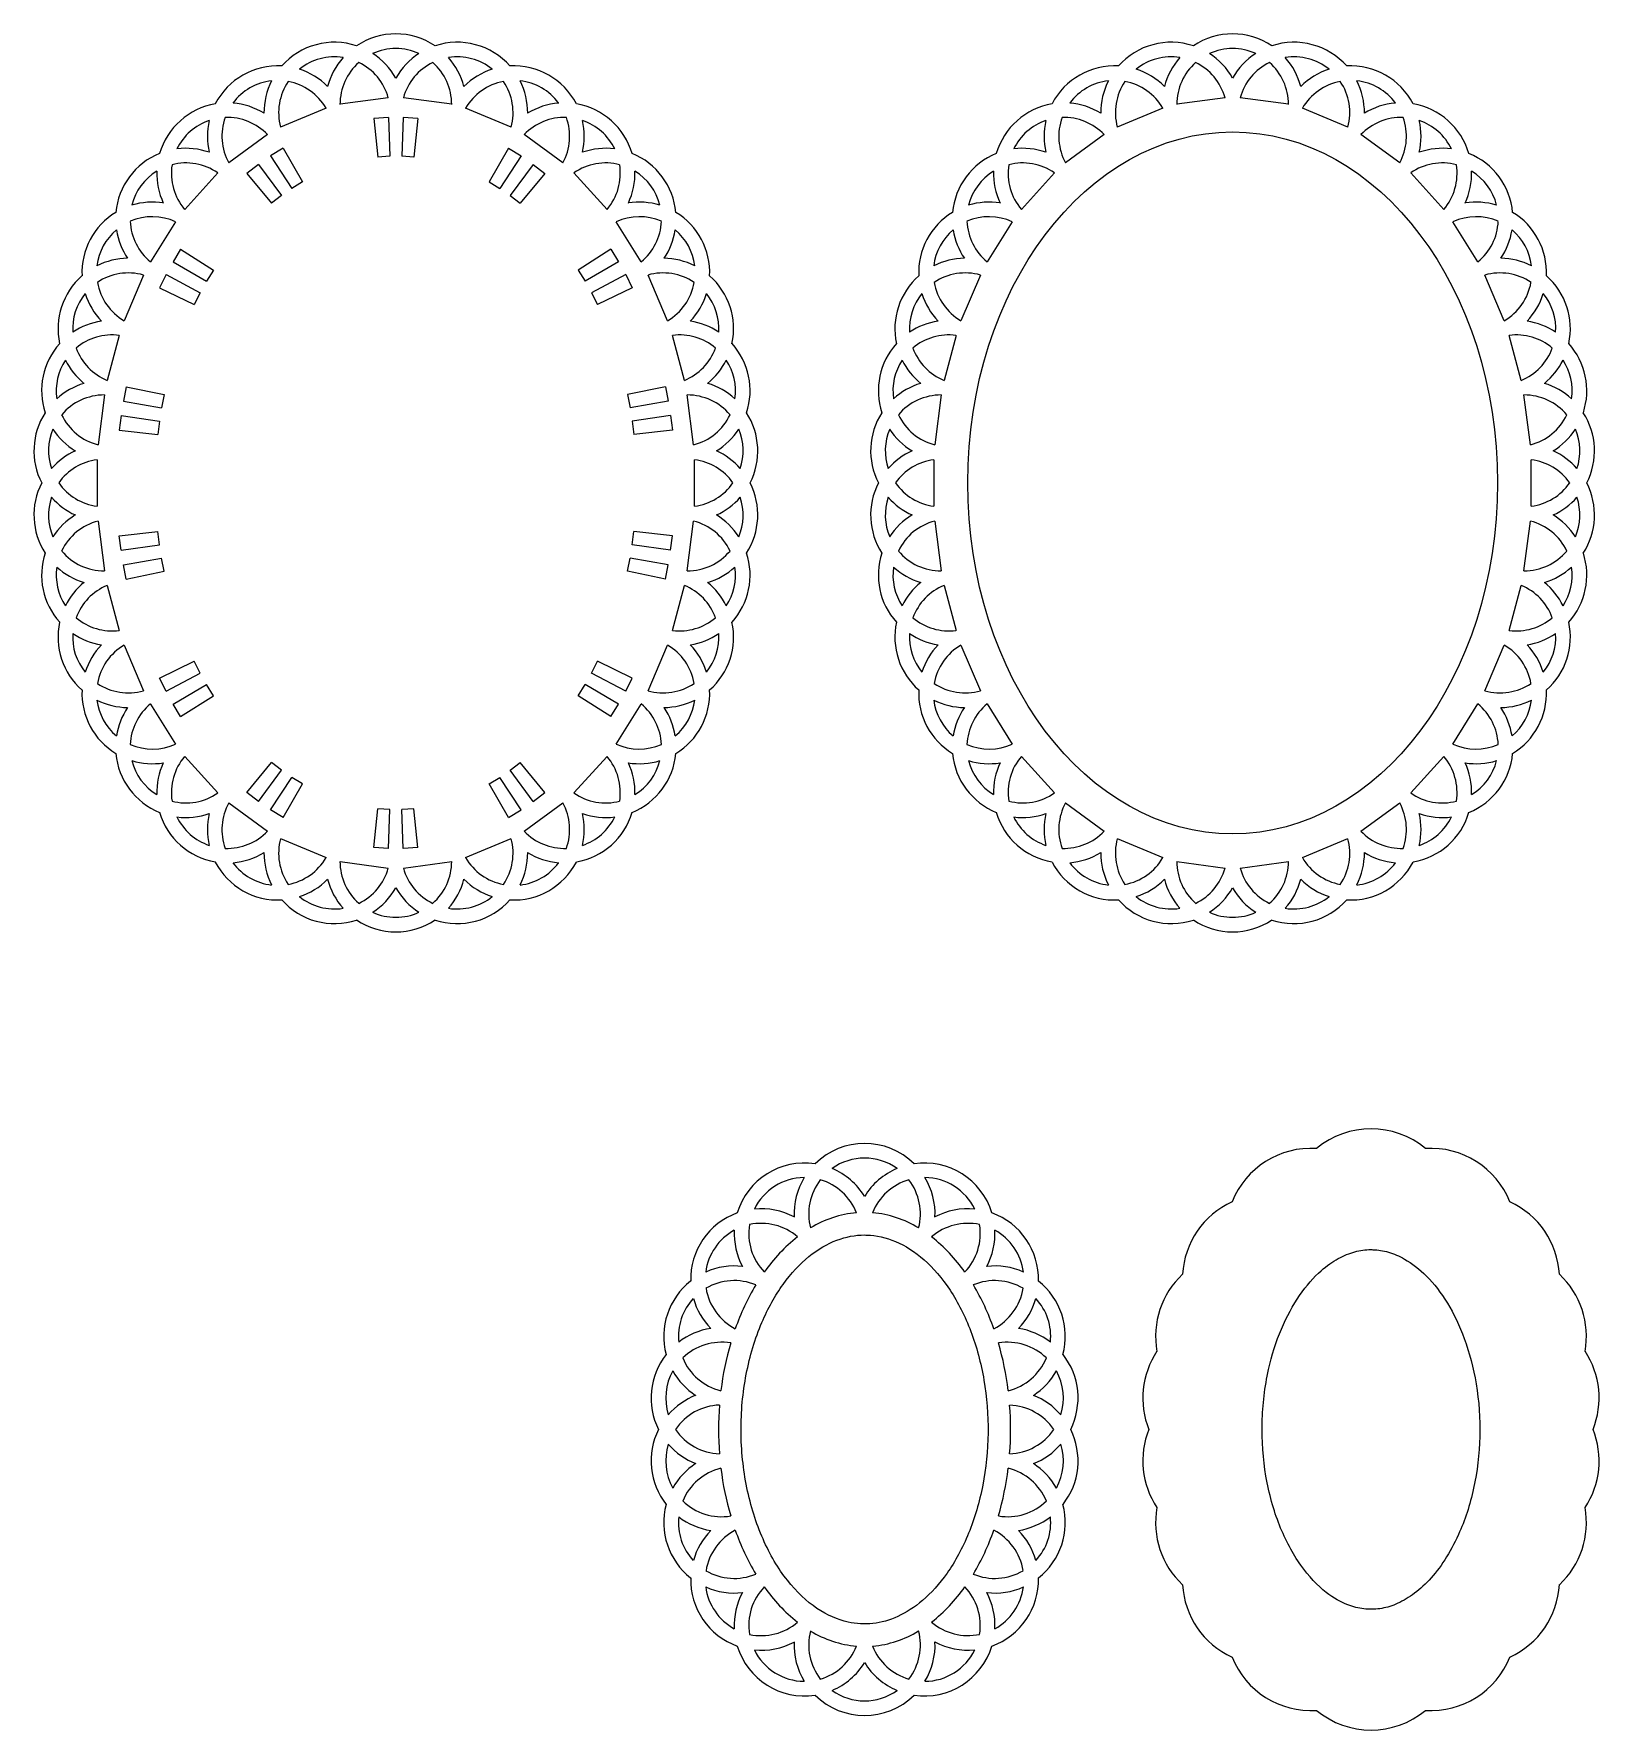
# Model space of a CAD drawing. Extents: x -346 to 91, y -177 to 57.
# Drawn here: x -345.5 to -131.4, y -176.8 to 55.3 of the extents above; entities that cross this region are included whole.
import ezdxf

# ---------------------------------------------------------------- set-up
doc = ezdxf.new("R2010")
doc.units = 0
doc.layers.get('0').update_dxf_attribs({"linetype": 'CONTINUOUS'})

msp = doc.modelspace()

# ---------------------------------------------------------------- linework, layer by layer
for p, q in [((-297.05, 46.54), (-303.64, 45.64)), ((-288.37, 45.64), (-294.97, 46.54)), ((-182.59, 46.54), (-189.19, 45.64)), ((-173.92, 45.64), (-180.51, 46.54)), ((-305.55, 45.1), (-311.78, 42.51)), ((-280.23, 42.51), (-286.46, 45.1)), ((-191.1, 45.1), (-197.33, 42.51)), ((-165.78, 42.51), (-172.01, 45.1)), ((-297.01, 43.84), (-299.01, 43.7)), ((-299.01, 43.7), (-298.47, 38.43)), ((-297.01, 43.84), (-296.83, 38.54)), ((-295.01, 43.84), (-295.19, 38.54)), ((-293.01, 43.7), (-295.01, 43.84)), ((-293.01, 43.7), (-293.55, 38.43)), ((-313.56, 41.49), (-318.86, 37.62)), ((-311.43, 39.62), (-313.14, 38.57)), ((-311.43, 39.62), (-308.79, 35.02)), ((-280.58, 39.62), (-283.23, 35.02)), ((-280.58, 39.62), (-278.87, 38.57)), ((-273.15, 37.62), (-278.45, 41.49)), ((-199.11, 41.49), (-204.41, 37.62)), ((-158.7, 37.62), (-164, 41.49)), ((-314.79, 37.42), (-316.37, 36.19)), ((-314.79, 37.42), (-311.65, 33.15)), ((-313.14, 38.57), (-310.24, 34.13)), ((-296.83, 38.54), (-298.47, 38.43)), ((-293.55, 38.43), (-295.19, 38.54)), ((-278.87, 38.57), (-281.77, 34.13)), ((-277.23, 37.42), (-280.37, 33.15)), ((-277.23, 37.42), (-275.64, 36.19)), ((-320.37, 36.26), (-324.89, 31.26)), ((-316.37, 36.19), (-313.01, 32.1)), ((-308.79, 35.02), (-310.24, 34.13)), ((-283.23, 35.02), (-281.77, 34.13)), ((-275.64, 36.19), (-279.01, 32.1)), ((-267.12, 31.26), (-271.65, 36.26)), ((-205.91, 36.26), (-210.44, 31.26)), ((-152.67, 31.26), (-157.19, 36.26)), ((-311.65, 33.15), (-313.01, 32.1)), ((-280.37, 33.15), (-279.01, 32.1)), ((-326.15, 29.57), (-329.57, 24.08)), ((-262.44, 24.08), (-265.86, 29.57)), ((-211.7, 29.57), (-215.12, 24.09)), ((-147.99, 24.09), (-151.41, 29.57)), ((-325.44, 25.8), (-326.47, 24.09)), ((-325.44, 25.8), (-320.96, 22.96)), ((-266.58, 25.8), (-271.05, 22.96)), ((-266.58, 25.8), (-265.54, 24.09)), ((-326.47, 24.09), (-321.89, 21.43)), ((-265.54, 24.09), (-270.13, 21.43)), ((-330.5, 22.28), (-333.16, 16.02)), ((-327.44, 22.34), (-328.35, 20.55)), ((-327.44, 22.34), (-322.76, 19.86)), ((-320.96, 22.96), (-321.89, 21.43)), ((-271.05, 22.96), (-270.13, 21.43)), ((-264.57, 22.34), (-269.26, 19.86)), ((-264.57, 22.34), (-263.67, 20.55)), ((-258.85, 16.02), (-261.51, 22.28)), ((-216.05, 22.28), (-218.71, 16.02)), ((-144.4, 16.02), (-147.06, 22.28)), ((-328.35, 20.55), (-323.57, 18.25)), ((-322.76, 19.86), (-323.57, 18.25)), ((-269.26, 19.86), (-268.44, 18.25)), ((-263.67, 20.55), (-268.44, 18.25)), ((-333.84, 14.02), (-335.47, 7.87)), ((-256.54, 7.87), (-258.18, 14.02)), ((-219.38, 14.02), (-221.02, 7.87)), ((-142.09, 7.87), (-143.72, 14.02)), ((-332.9, 7), (-333.27, 5.03)), ((-332.9, 7), (-327.71, 5.92)), ((-259.12, 7), (-264.31, 5.92)), ((-259.12, 7), (-258.74, 5.03)), ((-335.86, 5.88), (-336.74, -0.94)), ((-333.27, 5.03), (-328.05, 4.12)), ((-327.71, 5.92), (-328.05, 4.12)), ((-264.31, 5.92), (-263.96, 4.12)), ((-258.74, 5.03), (-263.96, 4.12)), ((-255.28, -0.94), (-256.15, 5.88)), ((-221.41, 5.88), (-222.28, -0.94)), ((-140.82, -0.94), (-141.7, 5.88)), ((-333.59, 3.06), (-333.84, 1.07)), ((-333.59, 3.06), (-328.34, 2.31)), ((-258.43, 3.06), (-263.67, 2.31)), ((-258.43, 3.06), (-258.18, 1.07)), ((-333.84, 1.07), (-328.57, 0.48)), ((-328.34, 2.31), (-328.57, 0.48)), ((-263.67, 2.31), (-263.44, 0.48)), ((-258.18, 1.07), (-263.44, 0.48)), ((-336.86, -2.98), (-336.86, -9.33)), ((-255.15, -9.33), (-255.15, -2.98)), ((-222.41, -2.98), (-222.41, -9.33)), ((-140.7, -9.33), (-140.7, -2.98)), ((-336.74, -11.37), (-335.86, -18.19)), ((-256.15, -18.19), (-255.28, -11.37)), ((-222.28, -11.37), (-221.41, -18.19)), ((-141.7, -18.19), (-140.82, -11.37)), ((-333.84, -13.38), (-328.57, -12.79)), ((-333.59, -15.37), (-333.84, -13.38)), ((-328.34, -14.62), (-328.57, -12.79)), ((-263.67, -14.62), (-263.44, -12.79)), ((-258.18, -13.38), (-263.44, -12.79)), ((-258.43, -15.37), (-258.18, -13.38)), ((-333.59, -15.37), (-328.34, -14.62)), ((-258.43, -15.37), (-263.67, -14.62)), ((-333.27, -17.34), (-328.05, -16.43)), ((-332.9, -19.31), (-333.27, -17.34)), ((-332.9, -19.31), (-327.71, -18.23)), ((-327.71, -18.23), (-328.05, -16.43)), ((-264.31, -18.23), (-263.96, -16.43)), ((-259.12, -19.31), (-264.31, -18.23)), ((-258.74, -17.34), (-263.96, -16.43)), ((-259.12, -19.31), (-258.74, -17.34)), ((-335.47, -20.18), (-333.84, -26.33)), ((-258.18, -26.33), (-256.54, -20.18)), ((-221.02, -20.18), (-219.38, -26.33)), ((-143.72, -26.33), (-142.09, -20.18)), ((-333.16, -28.33), (-330.5, -34.59)), ((-261.51, -34.59), (-258.85, -28.33)), ((-218.71, -28.33), (-216.05, -34.59)), ((-147.06, -34.59), (-144.4, -28.33)), ((-328.35, -32.86), (-323.57, -30.56)), ((-327.44, -34.65), (-322.76, -32.17)), ((-322.76, -32.17), (-323.57, -30.56)), ((-269.26, -32.17), (-268.44, -30.56)), ((-264.57, -34.65), (-269.26, -32.17)), ((-263.67, -32.86), (-268.44, -30.56)), ((-327.44, -34.65), (-328.35, -32.86)), ((-326.47, -36.4), (-321.89, -33.74)), ((-320.96, -35.27), (-321.89, -33.74)), ((-271.05, -35.27), (-270.13, -33.74)), ((-265.54, -36.4), (-270.13, -33.74)), ((-264.57, -34.65), (-263.67, -32.86)), ((-329.57, -36.4), (-326.15, -41.88)), ((-325.44, -38.11), (-326.47, -36.4)), ((-325.44, -38.11), (-320.96, -35.27)), ((-266.58, -38.11), (-271.05, -35.27)), ((-266.58, -38.11), (-265.54, -36.4)), ((-265.86, -41.88), (-262.44, -36.4)), ((-215.12, -36.39), (-211.7, -41.88)), ((-151.41, -41.88), (-147.99, -36.39)), ((-324.89, -43.57), (-320.37, -48.57)), ((-271.65, -48.57), (-267.12, -43.57)), ((-210.44, -43.57), (-205.91, -48.57)), ((-157.19, -48.57), (-152.67, -43.57)), ((-316.37, -48.5), (-313.01, -44.4)), ((-314.79, -49.73), (-311.65, -45.46)), ((-311.65, -45.46), (-313.01, -44.4)), ((-280.37, -45.46), (-279.01, -44.4)), ((-277.23, -49.73), (-280.37, -45.46)), ((-275.64, -48.5), (-279.01, -44.4)), ((-314.79, -49.73), (-316.37, -48.5)), ((-313.14, -50.88), (-310.24, -46.44)), ((-311.43, -51.93), (-308.79, -47.33)), ((-308.79, -47.33), (-310.24, -46.44)), ((-283.23, -47.33), (-281.77, -46.44)), ((-280.58, -51.93), (-283.23, -47.33)), ((-278.87, -50.88), (-281.77, -46.44)), ((-277.23, -49.73), (-275.64, -48.5)), ((-318.86, -49.93), (-313.56, -53.8)), ((-311.43, -51.93), (-313.14, -50.88)), ((-299.01, -56.01), (-298.47, -50.74)), ((-296.83, -50.85), (-298.47, -50.74)), ((-297.01, -56.15), (-296.83, -50.85)), ((-293.55, -50.74), (-295.19, -50.85)), ((-295.01, -56.15), (-295.19, -50.85)), ((-293.01, -56.01), (-293.55, -50.74)), ((-280.58, -51.93), (-278.87, -50.88)), ((-278.45, -53.8), (-273.15, -49.93)), ((-204.41, -49.93), (-199.11, -53.8)), ((-164, -53.8), (-158.7, -49.93)), ((-311.78, -54.82), (-305.55, -57.41)), ((-286.46, -57.41), (-280.23, -54.82)), ((-197.33, -54.82), (-191.1, -57.41)), ((-172.01, -57.41), (-165.78, -54.82)), ((-303.64, -57.95), (-297.05, -58.85)), ((-297.01, -56.15), (-299.01, -56.01)), ((-293.01, -56.01), (-295.01, -56.15)), ((-294.97, -58.85), (-288.37, -57.95)), ((-189.19, -57.95), (-182.59, -58.85)), ((-180.51, -58.85), (-173.92, -57.95))]:
    msp.add_line(p, q)
for centre, radius, start, end in [((-304.4, 44.49), 9.64, 71.6914, 138.4501), ((-296.01, 45.63), 9.64, 56.1478, 123.8502), ((-287.61, 44.49), 9.64, 41.5499, 108.3086), ((-189.95, 44.49), 9.64, 71.6914, 138.4501), ((-181.55, 45.63), 9.64, 56.1478, 123.8502), ((-173.16, 44.49), 9.64, 41.5499, 108.3086), ((-304.4, 44.49), 7.64, 81.0451, 128.8911), ((-296.01, 45.63), 9.64, 138.4008, 165.3538), ((-296.01, 45.63), 7.64, 131.4644, 179.9672), ((-304.4, 44.49), 7.64, 15.5825, 64.0773), ((-296.01, 45.63), 7.64, 65.4994, 114.4965), ((-304.4, 44.49), 9.64, 29.4014, 57.1409), ((-287.61, 44.49), 9.64, 122.8615, 150.5986), ((-287.61, 44.49), 7.64, 115.9272, 164.4175), ((-296.01, 45.63), 7.64, 0.0328, 48.5356), ((-287.61, 44.49), 7.64, 51.1089, 98.9549), ((-296.01, 45.63), 9.64, 14.6462, 41.5992), ((-189.95, 44.49), 7.64, 81.0451, 128.8911), ((-181.55, 45.63), 9.64, 138.4008, 165.3538), ((-181.55, 45.63), 7.64, 131.4644, 179.9672), ((-189.95, 44.49), 7.64, 15.5825, 64.0773), ((-181.55, 45.63), 7.64, 65.4994, 114.4965), ((-189.95, 44.49), 9.64, 29.4014, 57.1409), ((-173.16, 44.49), 9.64, 122.8615, 150.5986), ((-173.16, 44.49), 7.64, 115.9272, 164.4185), ((-181.55, 45.63), 7.64, 0.0328, 48.5356), ((-173.16, 44.49), 7.64, 51.1089, 98.9549), ((-181.55, 45.63), 9.64, 14.6462, 41.5992), ((-312.15, 41.26), 9.64, 86.8328, 152.5222), ((-312.15, 41.26), 7.64, 96.3918, 143.4163), ((-304.4, 44.49), 9.64, 153.1067, 180.3883), ((-304.4, 44.49), 7.64, 145.9665, 194.9819), ((-312.15, 41.26), 7.64, 30.2594, 79.3163), ((-312.15, 41.26), 9.64, 44.9858, 72.1762), ((-279.87, 41.26), 9.64, 107.8238, 135.0142), ((-279.87, 41.26), 7.64, 100.6837, 149.7406), ((-287.61, 44.49), 7.64, 345.0181, 34.0335), ((-279.87, 41.26), 9.64, 27.4778, 93.1672), ((-279.87, 41.26), 7.64, 36.5837, 83.6082), ((-287.61, 44.49), 9.64, 359.6117, 26.8933), ((-197.69, 41.26), 9.64, 86.8328, 152.5222), ((-197.69, 41.26), 7.64, 96.3918, 143.4163), ((-189.95, 44.49), 9.64, 153.1067, 180.3883), ((-189.95, 44.49), 7.64, 145.9665, 194.9819), ((-197.69, 41.26), 7.64, 30.2594, 79.3163), ((-197.69, 41.26), 9.64, 44.9858, 72.1762), ((-165.41, 41.26), 9.64, 107.8238, 135.0142), ((-165.41, 41.26), 7.64, 100.6837, 149.7406), ((-173.16, 44.49), 7.64, 345.0181, 34.0335), ((-165.41, 41.26), 9.64, 27.4778, 93.1672), ((-173.16, 44.49), 9.64, 359.6117, 26.8933), ((-165.41, 41.26), 7.64, 36.5837, 83.6082), ((-319.07, 36.2), 9.64, 99.6994, 163.677), ((-319.07, 36.2), 9.64, 58.5091, 85.2748), ((-272.94, 36.2), 9.64, 94.7252, 121.4909), ((-272.94, 36.2), 9.64, 16.323, 80.3006), ((-204.62, 36.2), 9.64, 99.6994, 163.677), ((-204.62, 36.2), 9.64, 58.5091, 85.2748), ((-158.49, 36.2), 9.64, 94.7252, 121.4909), ((-158.49, 36.2), 9.64, 16.323, 80.3006), ((-319.07, 36.2), 7.64, 108.8052, 154.1426), ((-312.15, 41.26), 9.64, 166.9468, 193.0869), ((-312.15, 41.26), 7.64, 160.2571, 208.4169), ((-319.07, 36.2), 7.64, 43.8417, 91.9644), ((-272.94, 36.2), 7.64, 88.0356, 136.1583), ((-279.87, 41.26), 7.64, 331.5831, 19.7429), ((-272.94, 36.2), 7.64, 25.8574, 71.1948), ((-279.87, 41.26), 9.64, 346.9131, 13.0532), ((-204.62, 36.2), 7.64, 108.8052, 154.1426), ((-197.69, 41.26), 9.64, 166.9468, 193.0869), ((-197.69, 41.26), 7.64, 160.2571, 208.4169), ((-204.62, 36.2), 7.64, 43.8417, 91.9644), ((-158.49, 36.2), 7.64, 88.0356, 136.1583), ((-165.41, 41.26), 7.64, 331.5831, 19.7429), ((-158.49, 36.2), 7.64, 25.8574, 71.1948), ((-165.41, 41.26), 9.64, 346.9131, 13.0532), ((-324.71, 29.98), 9.64, 70.7405, 97.3514), ((-267.3, 29.98), 9.64, 82.6486, 109.2595), ((-210.26, 29.98), 9.64, 70.7405, 97.3514), ((-152.85, 29.98), 9.64, 82.6486, 109.2595), ((-324.71, 29.98), 9.64, 111.9952, 174.7928), ((-319.07, 36.2), 7.64, 171.2051, 220.3585), ((-324.71, 29.98), 7.64, 55.3354, 104.4672), ((-267.3, 29.98), 7.64, 75.5328, 124.6646), ((-272.94, 36.2), 7.64, 319.6415, 8.7949), ((-267.3, 29.98), 9.64, 5.2072, 68.0048), ((-210.26, 29.98), 9.64, 111.9952, 174.7928), ((-204.62, 36.2), 7.64, 171.2051, 220.3585), ((-210.26, 29.98), 7.64, 55.3354, 104.4672), ((-152.85, 29.98), 7.64, 75.5328, 124.6646), ((-158.49, 36.2), 7.64, 319.6415, 8.7949), ((-152.85, 29.98), 9.64, 5.2072, 68.0048), ((-324.71, 29.98), 7.64, 121.5296, 165.9376), ((-319.07, 36.2), 9.64, 178.3208, 204.967), ((-272.94, 36.2), 9.64, 335.033, 1.6792), ((-267.3, 29.98), 7.64, 14.0624, 58.4704), ((-210.26, 29.98), 7.64, 121.5296, 165.9376), ((-204.62, 36.2), 9.64, 178.3208, 204.967), ((-158.49, 36.2), 9.64, 335.033, 1.6792), ((-152.85, 29.98), 7.64, 14.0624, 58.4704), ((-329.3, 22.62), 9.64, 121.2868, 182.6647), ((-329.3, 22.62), 7.64, 65.6149, 113.4263), ((-329.3, 22.62), 9.64, 81.0737, 106.9872), ((-262.71, 22.62), 7.64, 66.5737, 114.3851), ((-262.71, 22.62), 9.64, 73.0128, 98.9263), ((-262.71, 22.62), 9.64, 357.3353, 58.7132), ((-214.85, 22.62), 9.64, 121.2868, 182.6647), ((-214.85, 22.62), 7.64, 65.6149, 113.4263), ((-214.85, 22.62), 9.64, 81.0737, 106.9872), ((-148.26, 22.62), 7.64, 66.5737, 114.3851), ((-148.26, 22.62), 9.64, 73.0128, 98.9263), ((-148.26, 22.62), 9.64, 357.3353, 58.7132), ((-329.3, 22.62), 7.64, 130.1419, 172.9983), ((-324.71, 29.98), 9.64, 189.0924, 214.1483), ((-324.71, 29.98), 7.64, 182.6532, 230.4855), ((-267.3, 29.98), 7.64, 309.5145, 357.3468), ((-267.3, 29.98), 9.64, 325.8517, 350.9076), ((-262.71, 22.62), 7.64, 7.0017, 49.8581), ((-214.85, 22.62), 7.64, 130.1419, 172.9983), ((-210.26, 29.98), 9.64, 189.0924, 214.1483), ((-210.26, 29.98), 7.64, 182.6532, 230.4855), ((-152.85, 29.98), 7.64, 309.5145, 357.3468), ((-152.85, 29.98), 9.64, 325.8517, 350.9076), ((-148.26, 22.62), 7.64, 7.0017, 49.8581), ((-332.57, 14.93), 9.64, 90.715, 116.6148), ((-259.45, 14.93), 9.64, 63.3852, 89.285), ((-218.11, 14.93), 9.64, 90.715, 116.6148), ((-144.99, 14.93), 9.64, 63.3852, 89.285), ((-332.57, 14.93), 9.64, 131.3275, 192.2071), ((-332.57, 14.93), 7.64, 74.3342, 123.8613), ((-329.3, 22.62), 7.64, 190.1308, 239.6704), ((-259.45, 14.93), 7.64, 56.1387, 105.6658), ((-262.71, 22.62), 7.64, 300.3296, 349.8692), ((-259.45, 14.93), 9.64, 347.7929, 48.6725), ((-218.11, 14.93), 9.64, 131.3275, 192.2071), ((-218.11, 14.93), 7.64, 74.3342, 123.8613), ((-214.85, 22.62), 7.64, 190.1308, 239.6704), ((-144.99, 14.93), 7.64, 56.1387, 105.6658), ((-148.26, 22.62), 7.64, 300.3296, 349.8692), ((-144.99, 14.93), 9.64, 347.7929, 48.6725), ((-332.57, 14.93), 7.64, 140.9939, 183.5924), ((-329.3, 22.62), 9.64, 197.3773, 223.5673), ((-262.71, 22.62), 9.64, 316.4327, 342.6227), ((-259.45, 14.93), 7.64, 356.4076, 39.0061), ((-218.11, 14.93), 7.64, 140.9939, 183.5924), ((-214.85, 22.62), 9.64, 197.3773, 223.5673), ((-148.26, 22.62), 9.64, 316.4327, 342.6227), ((-144.99, 14.93), 7.64, 356.4076, 39.0061), ((-334.82, 6.45), 9.64, 98.7528, 123.8531), ((-334.82, 6.45), 7.64, 82.6178, 130.0511), ((-257.19, 6.45), 7.64, 49.9489, 97.3822), ((-257.19, 6.45), 9.64, 56.1469, 81.2472), ((-220.37, 6.45), 9.64, 98.7528, 123.8531), ((-220.37, 6.45), 7.64, 82.6178, 130.0511), ((-142.74, 6.45), 7.64, 49.9489, 97.3822), ((-142.74, 6.45), 9.64, 56.1469, 81.2472), ((-334.82, 6.45), 9.64, 138.0351, 198.1204), ((-332.57, 14.93), 7.64, 200.1911, 247.6325), ((-259.45, 14.93), 7.64, 292.3675, 339.8089), ((-257.19, 6.45), 9.64, 341.8796, 41.9649), ((-220.37, 6.45), 9.64, 138.0351, 198.1204), ((-218.11, 14.93), 7.64, 200.1911, 247.6325), ((-144.99, 14.93), 7.64, 292.3675, 339.8089), ((-142.74, 6.45), 9.64, 341.8796, 41.9649), ((-334.82, 6.45), 7.64, 146.6498, 188.2687), ((-332.57, 14.93), 9.64, 206.3891, 230.7767), ((-259.45, 14.93), 9.64, 309.2233, 333.6109), ((-257.19, 6.45), 7.64, 351.7313, 33.3502), ((-220.37, 6.45), 7.64, 146.6498, 188.2687), ((-218.11, 14.93), 9.64, 206.3891, 230.7767), ((-144.99, 14.93), 9.64, 309.2233, 333.6109), ((-142.74, 6.45), 7.64, 351.7313, 33.3502), ((-335.87, -1.76), 9.64, 106.8132, 132.4513), ((-256.14, -1.76), 9.64, 47.5487, 73.1868), ((-221.42, -1.76), 9.64, 106.8132, 132.4513), ((-141.69, -1.76), 9.64, 47.5487, 73.1868), ((-335.87, -1.76), 7.64, 89.9398, 139.8809), ((-256.14, -1.76), 7.64, 40.1191, 90.0602), ((-221.42, -1.76), 7.64, 89.9398, 139.8809), ((-141.69, -1.76), 7.64, 40.1191, 90.0602), ((-335.87, -1.76), 9.64, 147.2617, 207.1412), ((-334.82, 6.45), 7.64, 205.5011, 255.4478), ((-257.19, 6.45), 7.64, 284.5522, 334.4989), ((-256.14, -1.76), 9.64, 332.8588, 32.7383), ((-221.42, -1.76), 9.64, 147.2617, 207.1412), ((-220.37, 6.45), 7.64, 205.5011, 255.4478), ((-142.74, 6.45), 7.64, 284.5522, 334.4989), ((-141.69, -1.76), 9.64, 332.8588, 32.7383), ((-335.87, -1.76), 7.64, 157.1134, 198.5659), ((-334.82, 6.45), 9.64, 212.9307, 238.5585), ((-257.19, 6.45), 9.64, 301.4415, 327.0693), ((-256.14, -1.76), 7.64, 341.4341, 22.8866), ((-221.42, -1.76), 7.64, 157.1134, 198.5659), ((-220.37, 6.45), 9.64, 212.9307, 238.5585), ((-142.74, 6.45), 9.64, 301.4415, 327.0693), ((-141.69, -1.76), 7.64, 341.4341, 22.8866), ((-335.87, -10.55), 9.64, 114.3539, 138.6958), ((-256.14, -10.55), 9.64, 41.3042, 65.6461), ((-221.42, -10.55), 9.64, 114.3539, 138.6958), ((-141.69, -10.55), 9.64, 41.3042, 65.6461), ((-335.87, -10.55), 7.64, 97.4603, 144.8542), ((-256.14, -10.55), 7.64, 35.1458, 82.5397), ((-221.42, -10.55), 7.64, 97.4603, 144.8542), ((-141.69, -10.55), 7.64, 35.1458, 82.5397), ((-335.87, -10.55), 9.64, 152.8588, 212.7383), ((-335.87, -1.76), 7.64, 215.1458, 262.5397), ((-256.14, -1.76), 7.64, 277.4603, 324.8542), ((-256.14, -10.55), 9.64, 327.2617, 27.1412), ((-221.42, -10.55), 9.64, 152.8588, 212.7383), ((-221.42, -1.76), 7.64, 215.1458, 262.5397), ((-141.69, -1.76), 7.64, 277.4603, 324.8542), ((-141.69, -10.55), 9.64, 327.2617, 27.1412), ((-335.87, -10.55), 7.64, 161.4341, 202.8866), ((-335.87, -1.76), 9.64, 221.3042, 245.6461), ((-256.14, -1.76), 9.64, 294.3539, 318.6958), ((-256.14, -10.55), 7.64, 337.1134, 18.5659), ((-221.42, -10.55), 7.64, 161.4341, 202.8866), ((-221.42, -1.76), 9.64, 221.3042, 245.6461), ((-141.69, -1.76), 9.64, 294.3539, 318.6958), ((-141.69, -10.55), 7.64, 337.1134, 18.5659), ((-334.82, -18.76), 9.64, 121.4415, 147.0693), ((-334.82, -18.76), 7.64, 104.5522, 154.4989), ((-257.19, -18.76), 7.64, 25.5011, 75.4478), ((-257.19, -18.76), 9.64, 32.9307, 58.5585), ((-220.37, -18.76), 9.64, 121.4415, 147.0693), ((-220.37, -18.76), 7.64, 104.5522, 154.4989), ((-142.74, -18.76), 7.64, 25.5011, 75.4478), ((-142.74, -18.76), 9.64, 32.9307, 58.5585), ((-334.82, -18.76), 9.64, 161.8796, 221.9649), ((-335.87, -10.55), 7.64, 220.1191, 270.0602), ((-256.14, -10.55), 7.64, 269.9398, 319.8809), ((-257.19, -18.76), 9.64, 318.0351, 18.1204), ((-220.37, -18.76), 9.64, 161.8796, 221.9649), ((-221.42, -10.55), 7.64, 220.1191, 270.0602), ((-141.69, -10.55), 7.64, 269.9398, 319.8809), ((-142.74, -18.76), 9.64, 318.0351, 18.1204), ((-334.82, -18.76), 7.64, 171.7313, 213.3502), ((-335.87, -10.55), 9.64, 227.5487, 253.1868), ((-256.14, -10.55), 9.64, 286.8132, 312.4513), ((-257.19, -18.76), 7.64, 326.6498, 8.2687), ((-220.37, -18.76), 7.64, 171.7313, 213.3502), ((-221.42, -10.55), 9.64, 227.5487, 253.1868), ((-141.69, -10.55), 9.64, 286.8132, 312.4513), ((-142.74, -18.76), 7.64, 326.6498, 8.2687), ((-332.57, -27.24), 9.64, 129.2233, 153.6109), ((-332.57, -27.24), 7.64, 112.3675, 159.8089), ((-259.45, -27.24), 7.64, 20.1911, 67.6325), ((-259.45, -27.24), 9.64, 26.3891, 50.7767), ((-218.11, -27.24), 9.64, 129.2233, 153.6109), ((-218.11, -27.24), 7.64, 112.3675, 159.8089), ((-144.99, -27.24), 7.64, 20.1911, 67.6325), ((-144.99, -27.24), 9.64, 26.3891, 50.7767), ((-332.57, -27.24), 9.64, 167.7929, 228.6725), ((-334.82, -18.76), 7.64, 229.9489, 277.3822), ((-257.19, -18.76), 7.64, 262.6178, 310.0511), ((-259.45, -27.24), 9.64, 311.3275, 12.2071), ((-218.11, -27.24), 9.64, 167.7929, 228.6725), ((-220.37, -18.76), 7.64, 229.9489, 277.3822), ((-142.74, -18.76), 7.64, 262.6178, 310.0511), ((-144.99, -27.24), 9.64, 311.3275, 12.2071), ((-332.57, -27.24), 7.64, 176.4076, 219.0061), ((-334.82, -18.76), 9.64, 236.1469, 261.2472), ((-257.19, -18.76), 9.64, 278.7528, 303.8531), ((-259.45, -27.24), 7.64, 320.9939, 3.5924), ((-218.11, -27.24), 7.64, 176.4076, 219.0061), ((-220.37, -18.76), 9.64, 236.1469, 261.2472), ((-142.74, -18.76), 9.64, 278.7528, 303.8531), ((-144.99, -27.24), 7.64, 320.9939, 3.5924), ((-329.3, -34.93), 9.64, 136.4327, 162.6227), ((-329.3, -34.93), 7.64, 120.3296, 169.8692), ((-262.71, -34.93), 7.64, 10.1308, 59.6704), ((-262.71, -34.93), 9.64, 17.3773, 43.5673), ((-214.85, -34.93), 9.64, 136.4327, 162.6227), ((-214.85, -34.93), 7.64, 120.3296, 169.8692), ((-148.26, -34.93), 7.64, 10.1308, 59.6704), ((-148.26, -34.93), 9.64, 17.3773, 43.5673), ((-329.3, -34.93), 9.64, 177.3353, 238.7132), ((-332.57, -27.24), 7.64, 236.1387, 285.6658), ((-259.45, -27.24), 7.64, 254.3342, 303.8613), ((-262.71, -34.93), 9.64, 301.2868, 2.6647), ((-214.85, -34.93), 9.64, 177.3353, 238.7132), ((-218.11, -27.24), 7.64, 236.1387, 285.6658), ((-144.99, -27.24), 7.64, 254.3342, 303.8613), ((-148.26, -34.93), 9.64, 301.2868, 2.6647), ((-329.3, -34.93), 7.64, 187.0017, 229.8581), ((-332.57, -27.24), 9.64, 243.3852, 269.285), ((-324.71, -42.29), 9.64, 145.8517, 170.9076), ((-324.71, -42.29), 7.64, 129.5145, 177.3468), ((-267.3, -42.29), 7.64, 2.6532, 50.4855), ((-259.45, -27.24), 9.64, 270.715, 296.6148), ((-267.3, -42.29), 9.64, 9.0924, 34.1483), ((-262.71, -34.93), 7.64, 310.1419, 352.9983), ((-218.11, -27.24), 9.64, 243.3852, 269.285), ((-214.85, -34.93), 7.64, 187.0017, 229.8581), ((-210.26, -42.29), 9.64, 145.8517, 170.9076), ((-210.26, -42.29), 7.64, 129.5145, 177.3468), ((-152.85, -42.29), 7.64, 2.6532, 50.4855), ((-144.99, -27.24), 9.64, 270.715, 296.6148), ((-152.85, -42.29), 9.64, 9.0924, 34.1483), ((-148.26, -34.93), 7.64, 310.1419, 352.9983), ((-324.71, -42.29), 9.64, 185.2072, 248.0048), ((-329.3, -34.93), 7.64, 246.5737, 294.3851), ((-319.07, -48.51), 7.64, 139.6415, 188.7949), ((-272.94, -48.51), 7.64, 351.2051, 40.3585), ((-262.71, -34.93), 7.64, 245.6149, 293.4263), ((-267.3, -42.29), 9.64, 291.9952, 354.7928), ((-210.26, -42.29), 9.64, 185.2072, 248.0048), ((-214.85, -34.93), 7.64, 246.5737, 294.3851), ((-204.62, -48.51), 7.64, 139.6415, 188.7949), ((-158.49, -48.51), 7.64, 351.2051, 40.3585), ((-148.26, -34.93), 7.64, 245.6149, 293.4263), ((-152.85, -42.29), 9.64, 291.9952, 354.7928), ((-324.71, -42.29), 7.64, 194.0624, 238.4704), ((-329.3, -34.93), 9.64, 253.0128, 278.9263), ((-319.07, -48.51), 9.64, 155.033, 181.6792), ((-262.71, -34.93), 9.64, 261.0737, 286.9872), ((-272.94, -48.51), 9.64, 358.3208, 24.967), ((-267.3, -42.29), 7.64, 301.5296, 345.9376), ((-214.85, -34.93), 9.64, 253.0128, 278.9263), ((-210.26, -42.29), 7.64, 194.0624, 238.4704), ((-204.62, -48.51), 9.64, 155.033, 181.6792), ((-148.26, -34.93), 9.64, 261.0737, 286.9872), ((-158.49, -48.51), 9.64, 358.3208, 24.967), ((-152.85, -42.29), 7.64, 301.5296, 345.9376), ((-324.71, -42.29), 7.64, 255.5328, 304.6646), ((-267.3, -42.29), 7.64, 235.3354, 284.4672), ((-210.26, -42.29), 7.64, 255.5328, 304.6646), ((-152.85, -42.29), 7.64, 235.3354, 284.4672), ((-312.15, -53.57), 7.64, 151.5831, 199.7429), ((-279.87, -53.57), 7.64, 340.2571, 28.4169), ((-197.69, -53.57), 7.64, 151.5831, 199.7429), ((-165.41, -53.57), 7.64, 340.2571, 28.4169), ((-319.07, -48.51), 9.64, 196.323, 260.3006), ((-324.71, -42.29), 9.64, 262.6486, 289.2595), ((-319.07, -48.51), 7.64, 205.8574, 251.1948), ((-312.15, -53.57), 9.64, 166.9131, 193.0532), ((-272.94, -48.51), 9.64, 279.6994, 343.677), ((-267.3, -42.29), 9.64, 250.7405, 277.3514), ((-279.87, -53.57), 9.64, 346.9468, 13.0869), ((-272.94, -48.51), 7.64, 288.8052, 334.1426), ((-204.62, -48.51), 9.64, 196.323, 260.3006), ((-210.26, -42.29), 9.64, 262.6486, 289.2595), ((-204.62, -48.51), 7.64, 205.8574, 251.1948), ((-197.69, -53.57), 9.64, 166.9131, 193.0532), ((-158.49, -48.51), 9.64, 279.6994, 343.677), ((-152.85, -42.29), 9.64, 250.7405, 277.3514), ((-165.41, -53.57), 9.64, 346.9468, 13.0869), ((-158.49, -48.51), 7.64, 288.8052, 334.1426), ((-319.07, -48.51), 7.64, 268.0356, 316.1583), ((-304.4, -56.8), 7.64, 165.0181, 214.0335), ((-287.61, -56.8), 7.64, 325.9665, 14.9819), ((-272.94, -48.51), 7.64, 223.8417, 271.9644), ((-204.62, -48.51), 7.64, 268.0356, 316.1583), ((-189.95, -56.8), 7.64, 165.0181, 214.0335), ((-173.16, -56.8), 7.64, 325.9665, 14.9819), ((-158.49, -48.51), 7.64, 223.8417, 271.9644), ((-319.07, -48.51), 9.64, 274.7252, 301.4909), ((-304.4, -56.8), 9.64, 179.6117, 206.8933), ((-312.15, -53.57), 7.64, 280.6837, 329.7406), ((-296.01, -57.94), 7.64, 180.0328, 228.5356), ((-296.01, -57.94), 7.64, 311.4644, 359.9672), ((-279.87, -53.57), 7.64, 210.2594, 259.3163), ((-287.61, -56.8), 9.64, 333.1067, 0.3883), ((-272.94, -48.51), 9.64, 238.5091, 265.2748), ((-204.62, -48.51), 9.64, 274.7252, 301.4909), ((-189.95, -56.8), 9.64, 179.6117, 206.8933), ((-197.69, -53.57), 7.64, 280.6837, 329.7406), ((-181.55, -57.94), 7.64, 180.0328, 228.5356), ((-181.55, -57.94), 7.64, 311.4644, 359.9672), ((-165.41, -53.57), 7.64, 210.2594, 259.3163), ((-173.16, -56.8), 9.64, 333.1067, 0.3883), ((-158.49, -48.51), 9.64, 238.5091, 265.2748), ((-312.15, -53.57), 9.64, 207.4778, 273.1672), ((-312.15, -53.57), 7.64, 216.5837, 263.6082), ((-304.4, -56.8), 7.64, 295.9227, 344.4175), ((-287.61, -56.8), 7.64, 195.5815, 244.0728), ((-279.87, -53.57), 9.64, 266.8328, 332.5222), ((-279.87, -53.57), 7.64, 276.3918, 323.4163), ((-197.69, -53.57), 9.64, 207.4778, 273.1672), ((-197.69, -53.57), 7.64, 216.5837, 263.6082), ((-189.95, -56.8), 7.64, 295.9227, 344.4175), ((-173.16, -56.8), 7.64, 195.5815, 244.0728), ((-165.41, -53.57), 9.64, 266.8328, 332.5222), ((-165.41, -53.57), 7.64, 276.3918, 323.4163), ((-312.15, -53.57), 9.64, 287.8238, 315.0142), ((-296.01, -57.94), 9.64, 194.6462, 221.5992), ((-304.4, -56.8), 9.64, 302.8591, 330.5986), ((-287.61, -56.8), 9.64, 209.4014, 237.1385), ((-296.01, -57.94), 9.64, 318.4008, 345.3538), ((-279.87, -53.57), 9.64, 224.9858, 252.1762), ((-197.69, -53.57), 9.64, 287.8238, 315.0142), ((-181.55, -57.94), 9.64, 194.6462, 221.5992), ((-189.95, -56.8), 9.64, 302.8591, 330.5986), ((-173.16, -56.8), 9.64, 209.4014, 237.1385), ((-181.55, -57.94), 9.64, 318.4008, 345.3538), ((-165.41, -53.57), 9.64, 224.9858, 252.1762), ((-304.4, -56.8), 9.64, 221.5499, 288.3086), ((-304.4, -56.8), 7.64, 231.1089, 278.9549), ((-296.01, -57.94), 7.64, 245.5035, 294.5006), ((-287.61, -56.8), 9.64, 251.6914, 318.4501), ((-287.61, -56.8), 7.64, 261.0451, 308.8911), ((-189.95, -56.8), 9.64, 221.5499, 288.3086), ((-189.95, -56.8), 7.64, 231.1089, 278.9549), ((-181.55, -57.94), 7.64, 245.5035, 294.5006), ((-173.16, -56.8), 9.64, 251.6914, 318.4501), ((-173.16, -56.8), 7.64, 261.0451, 308.8911), ((-296.01, -57.94), 9.64, 236.1498, 303.8522), ((-181.55, -57.94), 9.64, 236.1498, 303.8522), ((-162.62, -106.16), 11.64, 50.2117, 129.7844), ((-231.89, -106.16), 9.64, 45.3833, 134.6129), ((-170.82, -108.83), 11.64, 86.3049, 158.2026), ((-154.43, -108.83), 11.64, 21.7934, 93.6906), ((-240.09, -108.83), 9.64, 81.4765, 163.0441), ((-231.89, -106.16), 7.64, 54.3773, 125.6227), ((-223.7, -108.83), 9.64, 16.9519, 98.5196), ((-240.09, -108.83), 7.64, 90.4667, 154.101), ((-231.89, -106.16), 9.64, 148.9795, 182.4979), ((-231.89, -106.16), 7.64, 142.4053, 194.5567), ((-240.09, -108.83), 7.64, 21.7097, 73.684), ((-240.09, -108.83), 9.64, 31.7307, 67.1098), ((-223.7, -108.83), 9.64, 112.8902, 148.2693), ((-223.7, -108.83), 7.64, 106.316, 158.2942), ((-231.89, -106.16), 7.64, 345.4269, 37.5947), ((-231.89, -106.16), 9.64, 357.4986, 31.0205), ((-223.7, -108.83), 7.64, 25.895, 89.5294), ((-246.04, -115.09), 9.64, 109.7792, 181.5129), ((-246.04, -115.09), 9.64, 61.9909, 95.436), ((-231.68, -120.57), 14.63, 95.1618, 121.3351), ((-232.12, -120.6), 14.66, 58.6772, 84.7973), ((-217.74, -115.09), 9.64, 84.56, 118.0052), ((-217.74, -115.09), 9.64, 358.4832, 70.2168), ((-176.78, -115.09), 11.64, 114.6207, 176.6659), ((-148.47, -115.09), 11.64, 3.3302, 65.3753), ((-246.04, -115.09), 7.64, 118.7223, 172.5897), ((-240.09, -108.83), 9.64, 177.3873, 207.9333), ((-240.09, -108.83), 7.64, 170.8602, 223.6461), ((-246.04, -115.09), 7.64, 49.3332, 101.9632), ((-217.74, -115.09), 7.64, 78.0329, 130.6628), ((-223.7, -108.83), 7.64, 316.35, 9.1359), ((-223.7, -108.83), 9.64, 332.0628, 2.6088), ((-217.74, -115.09), 7.64, 7.4064, 61.2737), ((-227.13, -127.04), 22.56, 128.163, 145.02), ((-236.66, -127.04), 22.56, 34.9761, 51.8331), ((-249.72, -122.92), 9.64, 83.3404, 113.8603), ((-214.07, -122.92), 9.64, 66.1358, 96.6557), ((-249.72, -122.92), 9.64, 128.1936, 194.9044), ((-249.72, -122.92), 7.64, 67.2989, 120.3675), ((-218.58, -132.71), 32.84, 149.1554, 160.7118), ((-214.07, -122.92), 7.64, 59.6285, 112.6971), ((-245.21, -132.71), 32.84, 19.2843, 30.8407), ((-214.07, -122.92), 9.64, 345.0917, 51.8025), ((-180.45, -122.92), 11.64, 133.0406, 190.0831), ((-144.8, -122.92), 11.64, 349.9129, 46.9555), ((-249.72, -122.92), 7.64, 137.1168, 185.8879), ((-246.04, -115.09), 9.64, 195.8462, 224.3668), ((-246.04, -115.09), 7.64, 189.3389, 242.4771), ((-217.74, -115.09), 7.64, 297.5189, 350.6572), ((-217.74, -115.09), 9.64, 315.6292, 344.1499), ((-214.07, -122.92), 7.64, 354.1081, 42.8793), ((-251.45, -131.35), 9.64, 98.8281, 127.4596), ((-212.33, -131.35), 9.64, 52.5365, 81.1679), ((-251.45, -131.35), 7.64, 80.5851, 134.06), ((-211.07, -135.24), 40.77, 163.7219, 173.0813), ((-212.33, -131.35), 7.64, 45.936, 99.4109), ((-252.72, -135.24), 40.77, 6.9148, 16.2742), ((-182.19, -131.35), 11.64, 146.6606, 201.6727), ((-143.06, -131.35), 11.64, 338.3344, 33.3355), ((-251.45, -131.35), 9.64, 141.8393, 206.4842), ((-249.72, -122.92), 7.64, 202.6837, 256.1845), ((-214.07, -122.92), 7.64, 283.8116, 337.3124), ((-212.33, -131.35), 9.64, 333.5248, 38.1567), ((-251.45, -131.35), 7.64, 150.8558, 197.4321), ((-249.72, -122.92), 9.64, 209.2841, 236.8119), ((-214.07, -122.92), 9.64, 303.1841, 330.7119), ((-212.33, -131.35), 7.64, 342.564, 29.1403), ((-251.45, -139.94), 9.64, 111.55, 139.1183), ((-212.33, -139.95), 9.64, 40.8778, 68.446), ((-251.45, -139.94), 7.64, 92.142, 145.7543), ((-208.19, -135.64), 43.67, 175.626, 184.3816), ((-212.33, -139.95), 7.64, 34.2418, 87.854), ((-255.59, -135.64), 43.67, 355.6145, 4.3701), ((-251.45, -139.94), 9.64, 153.5158, 218.1607), ((-251.45, -131.35), 7.64, 214.2457, 267.8613), ((-212.33, -131.35), 7.64, 272.1348, 325.7503), ((-212.33, -139.94), 9.64, 321.8433, 26.4752), ((-182.19, -139.94), 11.64, 158.3273, 213.3394), ((-143.06, -139.94), 11.64, 326.6645, 21.6656), ((-251.45, -139.94), 7.64, 162.5679, 209.1442), ((-251.45, -131.35), 9.64, 220.8817, 248.45), ((-212.33, -131.35), 9.64, 291.568, 319.1143), ((-212.33, -139.94), 7.64, 330.8597, 17.436), ((-249.72, -148.38), 9.64, 123.1881, 150.7159), ((-249.72, -148.38), 7.64, 103.8155, 157.3163), ((-211.07, -136.05), 40.77, 186.9187, 196.2781), ((-252.72, -136.05), 40.77, 343.7258, 353.0852), ((-214.07, -148.38), 7.64, 22.6876, 76.1884), ((-214.07, -148.38), 9.64, 29.2881, 56.7961), ((-249.72, -148.38), 9.64, 165.0956, 231.8064), ((-251.45, -139.94), 7.64, 225.94, 279.4149), ((-212.33, -139.94), 7.64, 260.5891, 314.064), ((-214.07, -148.38), 9.64, 308.1975, 14.9083), ((-249.72, -148.38), 7.64, 174.1121, 222.8832), ((-251.45, -139.94), 9.64, 232.5404, 261.1719), ((-212.33, -139.94), 9.64, 278.8321, 307.4635), ((-214.07, -148.38), 7.64, 317.1207, 5.8919), ((-180.45, -148.38), 11.64, 169.9169, 226.9594), ((-144.8, -148.38), 11.64, 313.0445, 10.0871), ((-246.04, -156.21), 9.64, 135.6332, 164.1538), ((-246.04, -156.21), 7.64, 117.5229, 170.6611), ((-218.58, -138.59), 32.84, 199.2882, 210.8446), ((-245.21, -138.59), 32.84, 329.1593, 340.7157), ((-217.74, -156.2), 7.64, 9.3428, 62.4811), ((-217.74, -156.2), 9.64, 15.8501, 44.3708), ((-249.72, -148.38), 7.64, 239.6325, 292.7011), ((-214.07, -148.38), 7.64, 247.3029, 300.3715), ((-246.04, -156.21), 9.64, 178.4871, 250.2208), ((-246.04, -156.21), 7.64, 187.4103, 241.2777), ((-249.72, -148.38), 9.64, 246.1397, 276.6596), ((-240.09, -162.46), 7.64, 136.3539, 189.1398), ((-227.13, -144.26), 22.56, 214.98, 231.837), ((-236.66, -144.26), 22.56, 308.1669, 325.0239), ((-223.7, -162.46), 7.64, 350.8641, 43.65), ((-214.07, -148.38), 9.64, 263.3443, 293.8642), ((-217.74, -156.2), 9.64, 289.7832, 1.5168), ((-217.74, -156.2), 7.64, 298.7263, 352.5936), ((-176.78, -156.21), 11.64, 183.3341, 245.3793), ((-148.47, -156.2), 11.64, 294.6247, 356.6698), ((-240.09, -162.46), 9.64, 152.0667, 182.6127), ((-223.7, -162.46), 9.64, 357.3912, 27.9372), ((-246.04, -156.21), 7.64, 258.0368, 310.6668), ((-217.74, -156.2), 7.64, 229.3372, 281.9671), ((-246.04, -156.21), 9.64, 264.564, 298.0091), ((-231.89, -165.13), 9.64, 177.5021, 211.0205), ((-231.89, -165.13), 7.64, 165.4433, 217.5947), ((-231.68, -150.72), 14.63, 238.6649, 264.8382), ((-232.12, -150.69), 14.66, 275.2027, 301.3228), ((-231.89, -165.13), 7.64, 322.4053, 14.5731), ((-231.89, -165.13), 9.64, 328.9795, 2.5015), ((-217.74, -156.2), 9.64, 241.9948, 275.44), ((-240.09, -162.46), 9.64, 196.9559, 278.5235), ((-240.09, -162.46), 7.64, 205.899, 269.5333), ((-240.09, -162.46), 7.64, 286.316, 338.2903), ((-223.7, -162.46), 7.64, 201.7058, 253.684), ((-223.7, -162.46), 9.64, 261.4804, 343.0481), ((-223.7, -162.46), 7.64, 270.4706, 334.105), ((-170.82, -162.46), 11.64, 201.7974, 273.6951), ((-154.43, -162.46), 11.64, 266.3094, 338.2066), ((-240.09, -162.46), 9.64, 292.8902, 328.2693), ((-223.7, -162.46), 9.64, 211.7307, 247.1098), ((-231.89, -165.13), 7.64, 234.3773, 305.6227), ((-231.89, -165.13), 9.64, 225.3871, 314.6167), ((-162.62, -165.13), 11.64, 230.2156, 309.7883)]:
    msp.add_arc(centre, radius, start, end)
msp.add_ellipse((-181.55, -6.15), major_axis=(0, 48.01), ratio=0.754686)
for points, knots in [([(-231.89, -109.04), (-233.16, -109.04), (-234.43, -109.28), (-236.98, -110.24), (-238.27, -110.98), (-240.75, -113), (-241.94, -114.28), (-244.13, -117.31), (-245.11, -119.08), (-246.86, -123.19), (-247.59, -125.58), (-248.56, -130.6), (-248.8, -133.23), (-248.77, -138.49), (-248.5, -141.11), (-247.48, -146.11), (-246.73, -148.48), (-244.84, -152.77), (-243.71, -154.68), (-241.19, -157.88), (-239.81, -159.17), (-237, -161.07), (-235.57, -161.69), (-233.01, -162.25), (-231.88, -162.31), (-229.62, -162.06), (-228.48, -161.74), (-226.2, -160.71), (-225.07, -159.98), (-222.79, -158.03), (-221.65, -156.78), (-219.49, -153.71), (-218.49, -151.87), (-216.83, -147.8), (-216.18, -145.59), (-215.28, -140.95), (-215.03, -138.53), (-214.98, -133.67), (-215.17, -131.24), (-215.97, -126.56), (-216.57, -124.3), (-218.15, -120.15), (-219.11, -118.25), (-221.28, -114.95), (-222.49, -113.55), (-225.02, -111.32), (-226.34, -110.49), (-228.97, -109.37), (-230.28, -109.09), (-231.69, -109.05), (-231.79, -109.04), (-231.89, -109.04)], [0, 0, 0, 0, 0.253277, 0.253277, 0.506554, 0.506554, 0.759831, 0.759831, 1.013108, 1.013108, 1.295787, 1.295787, 1.578466, 1.578466, 1.861144, 1.861144, 2.143823, 2.143823, 2.426502, 2.426502, 2.709181, 2.709181, 2.991859, 2.991859, 3.217718, 3.217718, 3.443576, 3.443576, 3.669435, 3.669435, 3.912533, 3.912533, 4.173728, 4.173728, 4.434923, 4.434923, 4.696118, 4.696118, 4.957313, 4.957313, 5.218508, 5.218508, 5.479703, 5.479703, 5.740898, 5.740898, 6.002093, 6.002093, 6.263288, 6.263288, 6.283185, 6.283185, 6.283185, 6.283185]), ([(-162.62, -111.04), (-163.36, -111.04), (-164.08, -111.14), (-165.57, -111.54), (-166.33, -111.84), (-167.88, -112.7), (-168.66, -113.25), (-170.45, -114.83), (-171.46, -115.96), (-173.3, -118.64), (-174.15, -120.19), (-175.6, -123.62), (-176.19, -125.49), (-177.15, -129.78), (-177.45, -132.24), (-177.57, -137.17), (-177.39, -139.66), (-176.58, -144.42), (-175.95, -146.69), (-174.32, -150.81), (-173.33, -152.65), (-171.14, -155.75), (-169.94, -157), (-167.75, -158.71), (-166.75, -159.27), (-165.04, -159.93), (-164.31, -160.11), (-162.87, -160.28), (-162.15, -160.27), (-160.71, -160.06), (-159.98, -159.86), (-158.48, -159.24), (-157.72, -158.81), (-156.18, -157.72), (-155.42, -157.05), (-153.92, -155.45), (-153.2, -154.52), (-151.85, -152.44), (-151.22, -151.28), (-149.79, -148.11), (-149.08, -145.96), (-148.09, -141.41), (-147.8, -139.01), (-147.68, -134.18), (-147.85, -131.75), (-148.6, -127.23), (-149.15, -125.14), (-150.51, -121.44), (-151.3, -119.8), (-153.05, -116.94), (-154.01, -115.7), (-156.01, -113.68), (-157.03, -112.9), (-158.79, -111.91), (-159.52, -111.6), (-160.95, -111.18), (-161.66, -111.07), (-162.45, -111.05), (-162.54, -111.04), (-162.62, -111.04)], [0, 0, 0, 0, 0.180762, 0.180762, 0.361524, 0.361524, 0.542286, 0.542286, 0.780096, 0.780096, 1.017906, 1.017906, 1.255716, 1.255716, 1.535292, 1.535292, 1.814869, 1.814869, 2.094445, 2.094445, 2.374022, 2.374022, 2.653598, 2.653598, 2.884098, 2.884098, 3.06201, 3.06201, 3.239922, 3.239922, 3.417834, 3.417834, 3.595746, 3.595746, 3.773658, 3.773658, 3.95157, 3.95157, 4.129482, 4.129482, 4.403064, 4.403064, 4.676645, 4.676645, 4.950226, 4.950226, 5.206279, 5.206279, 5.442198, 5.442198, 5.678117, 5.678117, 5.914036, 5.914036, 6.087718, 6.087718, 6.261399, 6.261399, 6.283185, 6.283185, 6.283185, 6.283185])]:
    msp.add_open_spline(points, degree=3, knots=knots)

doc.saveas('drawing.dxf')
